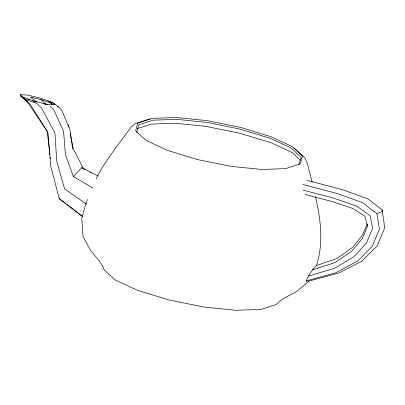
<?xml version="1.0" encoding="UTF-8"?>
<svg xmlns="http://www.w3.org/2000/svg" width="405" height="405" viewBox="0 0 405 405"><rect width="100%" height="100%" fill="white"/><g stroke="black" fill="none" stroke-linecap="round" stroke-linejoin="round"><path stroke-width="0.61" d="M84.65 207.805L81.775 218.477L83.005 236.409L90.7 250.68L99.205 260.866L102.86 266.536L104.247 270.039L115.167 279.921L137.356 290.279L168.941 299.968L204.009 307.056L235.735 310.265L260.901 309.466L276.286 304.519L278.888 301.816L284.401 297.984L296.065 291.843L308.544 281.612M136.703 132.562L138.804 124.786L153.292 120.133L176.99 119.379L206.864 122.401L239.887 129.073L270.555 138.434L291.347 148.159L301.112 157.337L298.89 164.44M306.853 281.308L306.094 280.938L308.413 276.089L312.452 269.953L316.477 265.523C323.701 243.248 320.719 219.247 315.541 196.85M84.812 207.213L87.379 199.437M367.143 223.99L362.769 234.708L352.785 247.207L337.375 258.339L316.477 265.523M367.426 224.471L367.507 226.046L362.424 238.408L351.611 251.328L334.981 262.587L312.452 269.953M96.147 178.615L102.166 167.543L115.881 147.471L131.028 127.337L134.819 123.783L150.032 118.898M92.917 188.041L73.361 176.55L81.714 167.685L98.076 175.947M302.783 184.467L337.193 193.504L362.703 202.692L376.964 213.794L382.315 211.314L382.133 209.922L367.867 198.82L342.357 189.631L307.344 180.433M137.411 128.603L151.516 124.072L175.552 123.307L205.846 126.375L239.335 133.139L271.699 142.95L292.643 152.776L300.095 160.167M308.413 276.089L334.535 268.312L353.849 256.785L366.495 242.934L372.62 228.192L370.023 215.637L356.83 206.206L333.685 198.126L303.016 190.102M306.094 280.938L335.811 272.747L357.807 260.947L372.286 246.169L379.455 229.053L376.964 213.794M307.835 281.338L338.58 273.122L361.797 261.2L377.111 246.002L384.75 227.797L382.133 209.922M20.25 94.735L27.393 95.008L39.892 98.02L51.243 101.898L54.938 104.753L47.795 104.48L35.296 101.463L23.946 97.59L20.25 94.735L20.787 96.213L30.056 104.075L47.992 132.794L50.691 165.979L59.191 198.642L82.59 216.609M43.477 103.7L47.618 104.718M52.964 104.657L50.696 102.941L41.047 99.645L30.451 97.068L37.017 102.136M305.005 194.461L331.892 201.457L352.684 208.428L364.799 216.189L367.507 226.046M48.332 101.351L54.078 103.25L58.254 106.864M27.601 99.205L29.302 99.787M32.709 100.951L35.544 101.918M84.731 169.452L83.622 168.86L73.29 148.878L70.207 133.432M89.718 172.125L90.826 172.722M81.714 167.685L83.147 168.566M59.191 198.642L66.055 203.659M86.66 204.282L64.567 188.877L56.766 161.342L54.877 132.724L41.285 107.619L36.632 103.295L24.563 99.306L23.946 97.59M67.043 204.429L82.392 216.341M20.787 96.213L26.781 101.098L47.157 131.104M294.126 148.114L304.899 157.874L307.056 162.618L312.174 182.179M41.047 99.645L45.876 104.181M57.854 106.343L61.53 109.841L69.812 128.942L72.728 149.263M50.043 106.272L53.946 110.089L63.57 131.306L65.453 154.75L73.361 176.55M50.696 102.941L52.053 104.723M67.817 125.049L68.977 127.256M47.228 131.731L49.987 154.933M50.286 157.444L50.433 158.694M137.771 123.029L135.64 130.931L146.094 140.388L167.331 150.301L197.559 159.58L231.118 166.359L261.488 169.432L285.576 168.667L300.302 163.934L302.525 156.052L292.228 146.635L271.021 136.728L240.514 127.383L206.955 120.604L176.59 117.531L152.503 118.295L137.771 123.029"/></g></svg>
